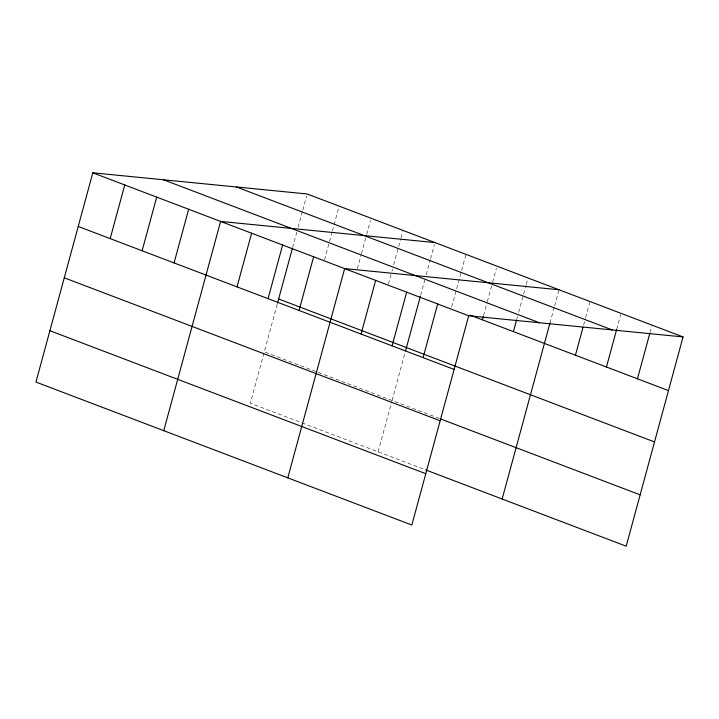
<?xml version="1.0" encoding="UTF-8"?>
<svg xmlns="http://www.w3.org/2000/svg" width="719" height="719" viewBox="0 0 719 719"><rect width="100%" height="100%" fill="white"/><g stroke="black" fill="none" stroke-linecap="round" stroke-linejoin="round"><path stroke-width="0.54" stroke-dasharray="3.6 2.7" d="M263.972 352.948L250.311 403.224L300.821 422.439M277.201 304.272L264.268 351.879L439.615 418.575M292.588 247.633L296.965 231.536M298.133 227.24L302.501 211.143M302.798 210.065L306.582 196.116M324.539 259.784L329.203 242.609M329.5 241.539L332.124 231.878M332.412 230.808L338.829 207.198M357.361 268.717L361.154 254.76M361.45 253.69L366.402 235.446M366.699 234.376L370.483 220.418M388.44 284.086L391.648 272.285M391.936 271.207L392.52 269.059M393.688 264.772L400.69 239.014M400.977 237.935L402.73 231.5M378.113 451.838L391.774 401.562M392.062 400.492L405.291 351.816M420.678 295.167L424.767 280.14M426.223 274.775L430.304 259.748M430.591 258.678L434.384 244.721M451.694 306.959L465.975 254.373M483.572 315.533L487.078 302.654M487.365 301.585L492.326 283.34M492.614 282.261L496.407 268.313M516.916 318.742L517.5 316.594M518.669 312.307L525.957 285.47M526.245 284.4L527.71 279.035M549.972 323.029L554.34 306.932M554.637 305.854L558.717 290.827M583.603 325.159L585.356 318.724M585.643 317.645L589.724 302.627M616.659 329.446L620.74 314.419M650.003 332.654L651.747 326.21M301.845 422.826L424.632 469.525"/><path stroke-width="1.08" d="M683.05 336.932L307.166 193.968L92.805 172.812L35.95 382.068L411.834 525.032L468.689 315.776L683.05 336.932L626.195 546.188L425.666 469.92M110.178 238.618L124.755 184.963M142.128 250.769L156.706 197.114M174.07 262.92L188.657 209.265M163.752 430.672L220.607 221.416L434.968 242.582M237.036 286.872L251.614 233.208M268.043 298.664L282.621 245.008M277.489 303.211L292.3 248.702M299.059 310.464L313.637 256.8M287.789 477.847L344.644 268.591L559.014 289.757M361.073 334.047L375.651 280.392M392.089 345.839L406.666 292.184M405.579 350.755L420.39 296.237M423.096 357.64L437.673 303.975M482.413 319.829L483.285 316.612M513.42 331.621L516.628 319.82M502.159 499.013L549.972 323.029M575.443 355.213L583.019 327.307M606.45 367.005L616.659 329.446M637.456 378.796L649.706 333.724M236.425 186.985L612.309 329.949M163.546 179.795L539.43 322.759M470.001 315.111L668.472 390.597M92.805 172.812L468.689 315.776M278.639 298.978L654.524 441.942M78.227 226.467L454.102 369.431M440.648 418.97L640.144 494.843M64.27 277.813L440.154 420.777M49.899 330.722L425.783 473.686"/></g></svg>
